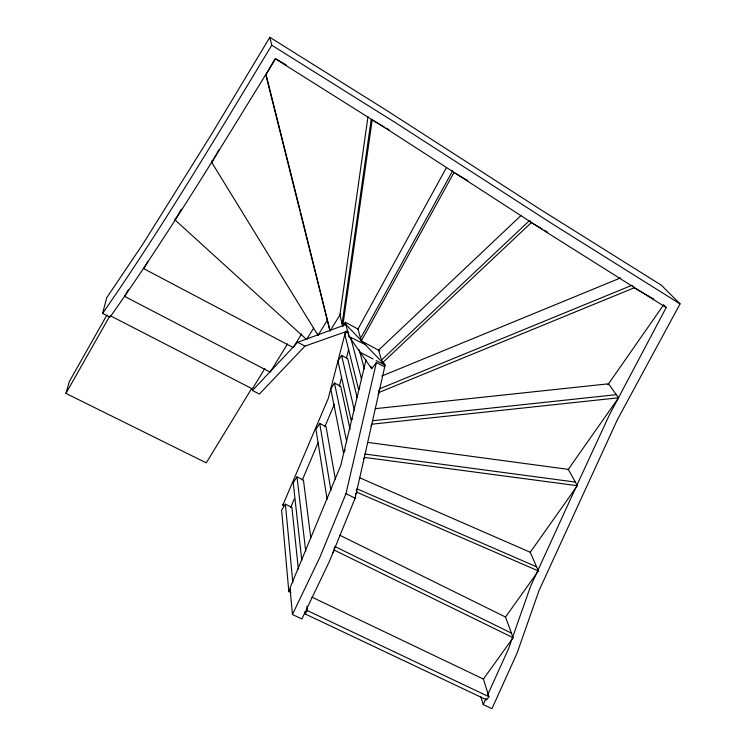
<?xml version="1.0" encoding="UTF-8"?>
<svg xmlns="http://www.w3.org/2000/svg" width="746" height="746" viewBox="0 0 746 746"><rect width="100%" height="100%" fill="white"/><g stroke="black" fill="none" stroke-linecap="round" stroke-linejoin="round"><path stroke-width="1.12" d="M327.606 319.82L318.001 335.336L211.799 162.516L211.855 160.866M313.581 328.193L306.587 339.523L175.133 220.033L175.375 218.158M367.992 116.581L339.924 315.008L342.731 326.282L345.277 322.207L358.211 329.173M342.106 323.773L371.191 119.537M342.731 326.282L372.179 119.892L384.143 126.885M366.025 359.898L340.689 465.681L290.026 587.895L292.432 614.508L301.878 618.975L329.35 561.514L355.124 498.207L385.085 365.176L345.883 324.566L345.333 322.421M292.432 614.508L320.015 556.973L345.995 493.619L376.385 362.528L384.684 366.957M339.281 386.335L341.565 377.336M346.424 358.173L348.708 349.156M576.975 485.04L609.146 415.419L666.187 307.548L547.527 232.845L390.242 131.147L275.405 58.859C221.758 145.89 169.006 233.638 109.988 317.181L102.64 313.404L106.659 297.822L142.85 244.119L211.995 133.506L269.838 37.3L388.507 111.611L539.647 208.983L661.394 285.224L680.054 303.883L617.278 419.895L538.966 590.683L517.137 652.964L491.94 708.7L483.231 704.588L480.89 696.895M345.622 331.373L328.259 398.42L282.921 504.977M251.7 388.48L206.26 462.856L65.946 393.412L69.397 381.42L106.892 315.092M290.67 507.522L294.25 499.055M302.316 479.995L318.057 442.798M324.855 426.721L334.376 404.22M483.231 704.588L486.094 698.275M487.53 695.113L508.539 648.768L530.537 586.44L575.996 487.147M446.528 167.43L357.987 329.061L361.306 340.922L379.751 350.834M360.57 338.292L452.691 170.713M361.306 340.922L453.969 172.522L467.817 180.616M65.946 393.412L109.485 316.518M128.564 289.383L124.601 296.386L270.192 372.142L287.518 343.887M147.764 261.687L143.801 268.681L293.234 347.58L301.673 333.863M175.133 220.033L181.306 209.178M211.799 162.516L219.287 149.368M265.818 75.141L275.311 58.505L286.333 64.967M269.838 37.3L271.777 45.217C217.039 135.613 162.88 226.514 102.64 313.404M264.877 368.459L252.39 388.899L110.333 315.745M265.874 75.02L330.03 330.935L340.68 313.796M347.244 330.739L344.857 334.562L358.602 389.571L359.74 387.78M357.157 397.59L347.673 358.649L341.593 355.413L337.957 361.213L351.189 420.474L352.354 418.655M350.079 429.398L340.689 386.297L334.478 383.043L330.776 388.908L343.458 452.719L345.239 449.95M335.346 479.137L326.03 426.684L319.708 423.42L315.959 429.332L327.102 499.205M310.756 537.707L303.445 480.107L296.992 476.871L293.234 482.793L301.785 560.293M298.344 569.123L291.91 507.392L285.392 504.175L281.615 510.096L288.814 591.578L290.903 592.576M378.045 394.28L379.285 392.349L634.24 287.779L653.822 299.174M370.911 426.05L372.123 424.176L618.574 397.786L608.54 383.808L375.238 408.677M363.405 459.331L364.645 457.438L577.339 485.702L530.154 552.385M288.814 591.578L290.642 588.79M355.562 494.141L356.812 492.22L356.215 489.339M332.539 553.103L334.441 550.203L334.105 548.077M311.865 597.108L483.399 679.047L488.928 696.717L486.644 699.869L305.189 613.949L307.408 610.601L306.923 606.2M607.915 384.694L663.604 304.872M568.023 469.728L618.574 397.786M505.378 617.222L538.379 570.951L530.238 552.264L359.637 477.776M483.259 679.242L513.108 637.727L505.518 617.026L339.756 535.208M347.673 331.065L304.955 346.116L259.384 394.065L252.474 390.512L297.691 342.274L345.883 324.566L349.072 336.567L371.713 368.71L376.385 362.528M520.988 215.538L378.539 350.182L382.446 362.836L384.74 364.057M381.57 360.02L529.567 220.527L531.301 222.644L542.333 229.078M382.446 362.836L531.301 222.644M381.831 376.04L620.588 277.913M379.49 388.862L631.918 285.289M372.431 420.763L616.336 394.671M367.853 442.415L568.284 469.365L577.339 485.702M364.962 454.034L575.325 482.065M357.082 488.844L536.57 566.792M356.812 492.22L538.379 570.951M307.408 610.601L488.928 696.717M334.441 550.203L513.108 637.727M334.814 546.454L511.42 633.112M365.092 344.465L349.072 336.567L347.664 331.093M345.995 493.619L355.124 498.207M360.15 352.289L373.121 358.994M376.105 360.542L385.085 365.176M297.691 342.274L304.955 346.116M544.347 230.253L547.35 232.006M386.13 128.051L389.123 129.804M271.777 45.217L395.399 122.642L553.103 224.369L680.054 303.883M663.819 305.095L666.187 307.548M632.692 286.119L634.24 287.779M378.707 390.317L379.285 392.349M371.098 366.538L371.713 368.71M359.236 349.911L364.374 368.897M350.751 337.724L361.446 378.837M266.182 75.169L300.134 210.484M300.703 212.741L330.03 330.935M341.593 355.413L354.481 410.71M334.478 383.043L346.685 441.744M317.684 333.732L318.001 335.336M319.708 423.42L330.935 490.43M296.992 476.871L305.748 551.49M304.955 611.748L305.189 613.949M285.392 504.175L292.852 582.757M252.353 388.312L252.474 390.512M283.499 506.198A4.224 1.613 32.9 0 1 283.321 504.24"/></g></svg>
